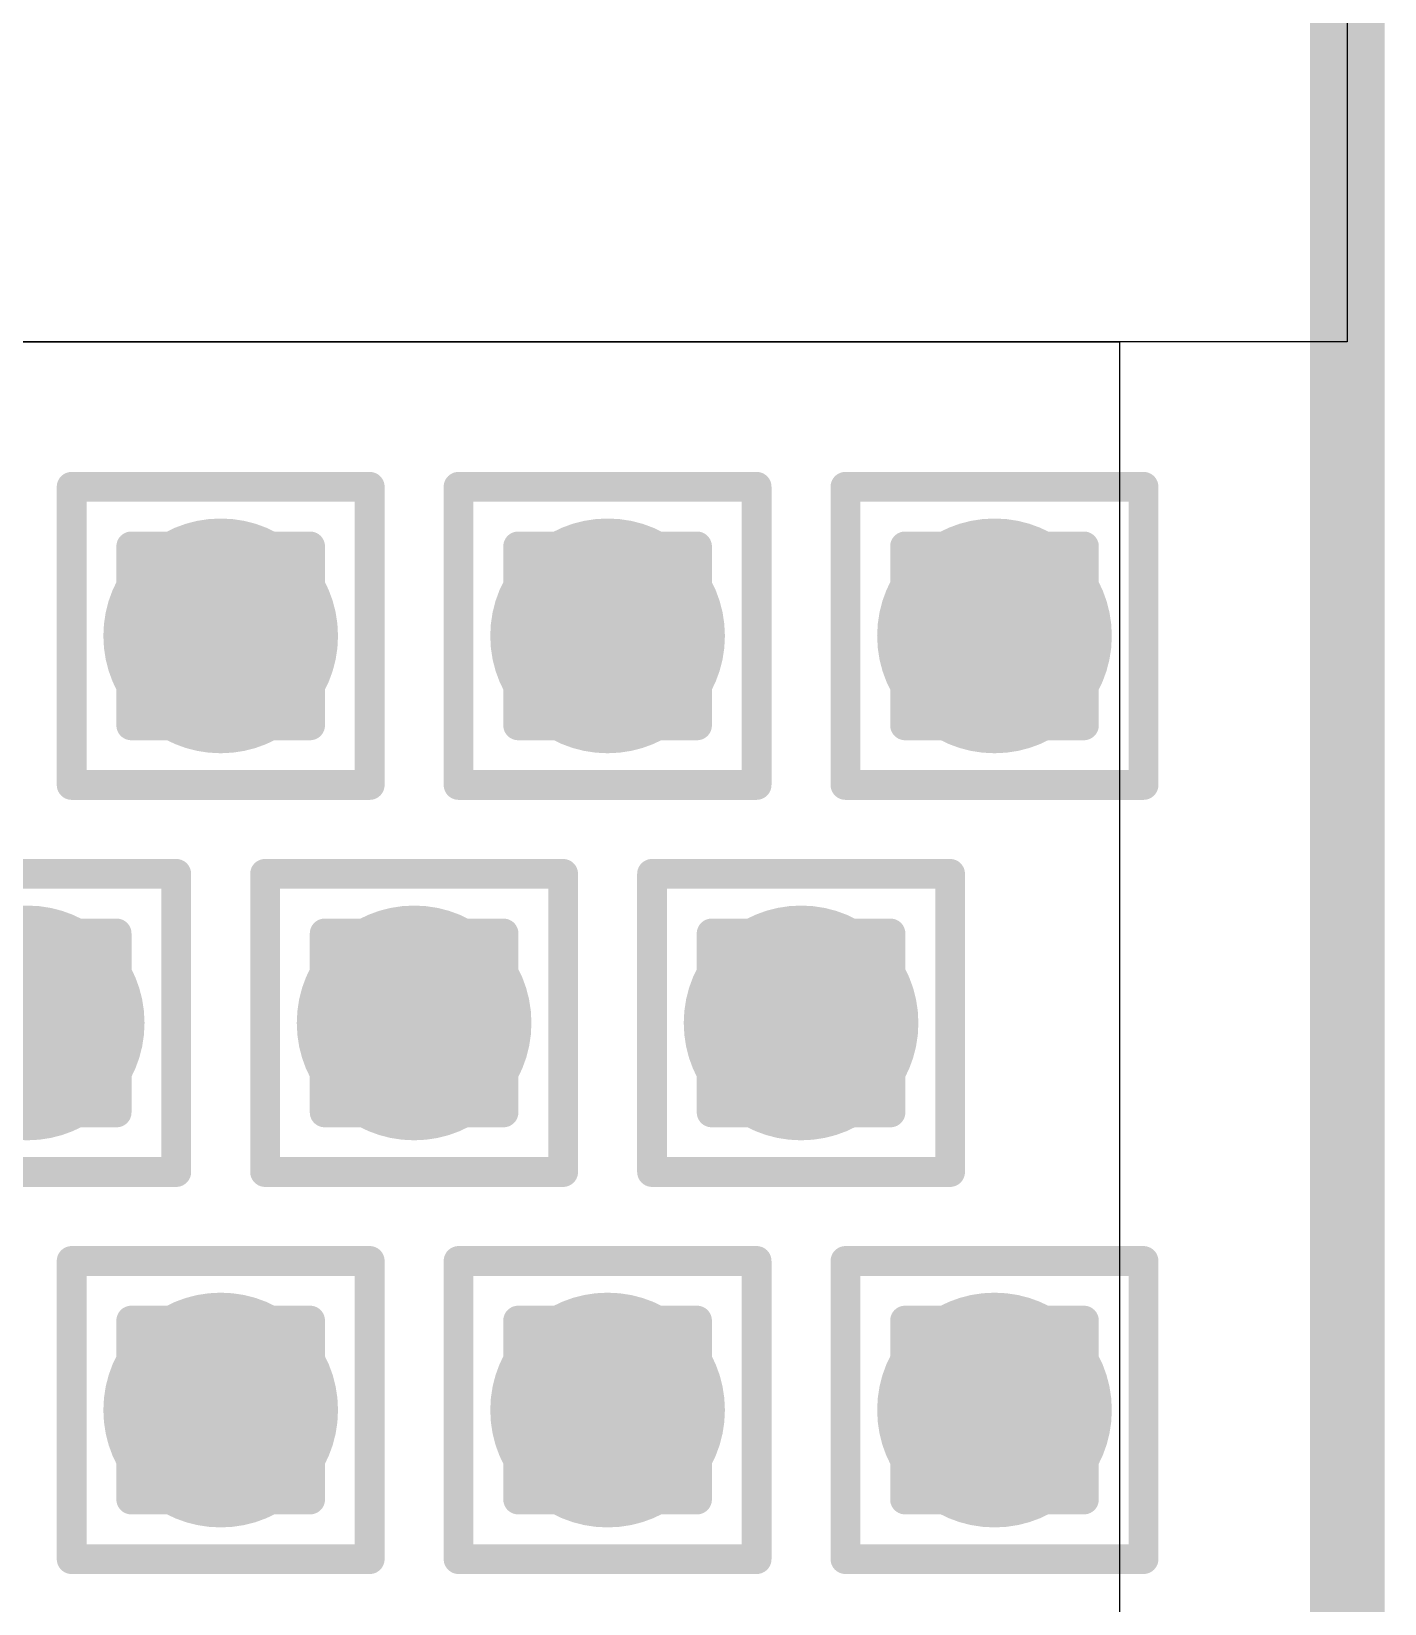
# Model space of a CAD drawing. Header units: inches. Extents: x -12 to 5357, y -8 to 5291.
# Drawn here: x 43.757 to 46.064, y 11.706 to 14.385 of the extents above; entities that cross this region are included whole.
import ezdxf

# ---------------------------------------------------------------- set-up
doc = ezdxf.new("R2010")
doc.units = ezdxf.units.IN
for name, color, linetype in [('Board Outline', 216, 'Continuous'), ('Bottom Layer', 5, 'Continuous'), ('Drill Drawing', 1, 'Continuous'), ('Ground', 16, 'Continuous'), ('Multi-Layer', 9, 'Continuous'), ('Power', 76, 'Continuous'), ('Top Layer', 1, 'Continuous'), ('Via Holes', 16, 'Continuous')]:
    doc.layers.add(name, color=color, linetype=linetype)

msp = doc.modelspace()

# ---------------------------------------------------------------- hatches: boundary and pattern name
at = {"layer": 'Bottom Layer'}
h = msp.add_hatch(color=5, dxfattribs=at)
edge = h.paths.add_edge_path()
edge.add_arc((44.0797, 13.3553), 0.2, 0, 360)
h = msp.add_hatch(color=5, dxfattribs=at)
edge = h.paths.add_edge_path()
edge.add_arc((44.7392, 13.3553), 0.2, 0, 360)
h = msp.add_hatch(color=5, dxfattribs=at)
edge = h.paths.add_edge_path()
edge.add_arc((45.3987, 13.3553), 0.2, 0, 360)
h = msp.add_hatch(color=5, dxfattribs=at)
edge = h.paths.add_edge_path()
edge.add_arc((43.7499, 12.6958), 0.2, 0, 360)
h = msp.add_hatch(color=5, dxfattribs=at)
edge = h.paths.add_edge_path()
edge.add_arc((44.4094, 12.6958), 0.2, 0, 360)
h = msp.add_hatch(color=5, dxfattribs=at)
edge = h.paths.add_edge_path()
edge.add_arc((45.069, 12.6958), 0.2, 0, 360)
h = msp.add_hatch(color=5, dxfattribs=at)
edge = h.paths.add_edge_path()
edge.add_arc((44.0797, 12.0362), 0.2, 0, 360)
h = msp.add_hatch(color=5, dxfattribs=at)
edge = h.paths.add_edge_path()
edge.add_arc((44.7392, 12.0362), 0.2, 0, 360)
h = msp.add_hatch(color=5, dxfattribs=at)
edge = h.paths.add_edge_path()
edge.add_arc((45.3987, 12.0362), 0.2, 0, 360)
at = {"layer": 'Ground'}
h = msp.add_hatch(color=16, dxfattribs=at)
edge = h.paths.add_edge_path()
edge.add_arc((44.0797, 13.3553), 0.2, 0, 360)
h = msp.add_hatch(color=16, dxfattribs=at)
edge = h.paths.add_edge_path()
edge.add_arc((44.7392, 13.3553), 0.2, 0, 360)
h = msp.add_hatch(color=16, dxfattribs=at)
edge = h.paths.add_edge_path()
edge.add_arc((45.3987, 13.3553), 0.2, 0, 360)
h = msp.add_hatch(color=16, dxfattribs=at)
edge = h.paths.add_edge_path()
edge.add_arc((43.7499, 12.6958), 0.2, 0, 360)
h = msp.add_hatch(color=16, dxfattribs=at)
edge = h.paths.add_edge_path()
edge.add_arc((44.4094, 12.6958), 0.2, 0, 360)
h = msp.add_hatch(color=16, dxfattribs=at)
edge = h.paths.add_edge_path()
edge.add_arc((45.069, 12.6958), 0.2, 0, 360)
h = msp.add_hatch(color=16, dxfattribs=at)
edge = h.paths.add_edge_path()
edge.add_arc((44.0797, 12.0362), 0.2, 0, 360)
h = msp.add_hatch(color=16, dxfattribs=at)
edge = h.paths.add_edge_path()
edge.add_arc((44.7392, 12.0362), 0.2, 0, 360)
h = msp.add_hatch(color=16, dxfattribs=at)
edge = h.paths.add_edge_path()
edge.add_arc((45.3987, 12.0362), 0.2, 0, 360)
at = {"layer": 'Power'}
h = msp.add_hatch(color=76, dxfattribs=at)
edge = h.paths.add_edge_path()
edge.add_arc((44.0797, 13.3553), 0.2, 0, 360)
h = msp.add_hatch(color=76, dxfattribs=at)
edge = h.paths.add_edge_path()
edge.add_arc((44.7392, 13.3553), 0.2, 0, 360)
h = msp.add_hatch(color=76, dxfattribs=at)
edge = h.paths.add_edge_path()
edge.add_arc((45.3987, 13.3553), 0.2, 0, 360)
h = msp.add_hatch(color=76, dxfattribs=at)
edge = h.paths.add_edge_path()
edge.add_arc((43.7499, 12.6958), 0.2, 0, 360)
h = msp.add_hatch(color=76, dxfattribs=at)
edge = h.paths.add_edge_path()
edge.add_arc((44.4094, 12.6958), 0.2, 0, 360)
h = msp.add_hatch(color=76, dxfattribs=at)
edge = h.paths.add_edge_path()
edge.add_arc((45.069, 12.6958), 0.2, 0, 360)
h = msp.add_hatch(color=76, dxfattribs=at)
edge = h.paths.add_edge_path()
edge.add_arc((44.0797, 12.0362), 0.2, 0, 360)
h = msp.add_hatch(color=76, dxfattribs=at)
edge = h.paths.add_edge_path()
edge.add_arc((44.7392, 12.0362), 0.2, 0, 360)
h = msp.add_hatch(color=76, dxfattribs=at)
edge = h.paths.add_edge_path()
edge.add_arc((45.3987, 12.0362), 0.2, 0, 360)
at = {"layer": 'Top Layer'}
h = msp.add_hatch(color=1, dxfattribs=at)
edge = h.paths.add_edge_path()
edge.add_arc((44.0797, 13.3553), 0.2, 0, 360)
h = msp.add_hatch(color=1, dxfattribs=at)
edge = h.paths.add_edge_path()
edge.add_arc((44.7392, 13.3553), 0.2, 0, 360)
h = msp.add_hatch(color=1, dxfattribs=at)
edge = h.paths.add_edge_path()
edge.add_arc((45.3987, 13.3553), 0.2, 0, 360)
h = msp.add_hatch(color=1, dxfattribs=at)
edge = h.paths.add_edge_path()
edge.add_arc((43.7499, 12.6958), 0.2, 0, 360)
h = msp.add_hatch(color=1, dxfattribs=at)
edge = h.paths.add_edge_path()
edge.add_arc((44.4094, 12.6958), 0.2, 0, 360)
h = msp.add_hatch(color=1, dxfattribs=at)
edge = h.paths.add_edge_path()
edge.add_arc((45.069, 12.6958), 0.2, 0, 360)
h = msp.add_hatch(color=1, dxfattribs=at)
edge = h.paths.add_edge_path()
edge.add_arc((44.0797, 12.0362), 0.2, 0, 360)
h = msp.add_hatch(color=1, dxfattribs=at)
edge = h.paths.add_edge_path()
edge.add_arc((44.7392, 12.0362), 0.2, 0, 360)
h = msp.add_hatch(color=1, dxfattribs=at)
edge = h.paths.add_edge_path()
edge.add_arc((45.3987, 12.0362), 0.2, 0, 360)
at = {"layer": 'Via Holes'}
h = msp.add_hatch(color=7, dxfattribs=at)
edge = h.paths.add_edge_path()
edge.add_arc((44.0797, 13.3553), 0.1, 0, 360)
h = msp.add_hatch(color=7, dxfattribs=at)
edge = h.paths.add_edge_path()
edge.add_arc((44.7392, 13.3553), 0.1, 0, 360)
h = msp.add_hatch(color=7, dxfattribs=at)
edge = h.paths.add_edge_path()
edge.add_arc((45.3987, 13.3553), 0.1, 0, 360)
h = msp.add_hatch(color=7, dxfattribs=at)
edge = h.paths.add_edge_path()
edge.add_arc((43.7499, 12.6958), 0.1, 0, 360)
h = msp.add_hatch(color=7, dxfattribs=at)
edge = h.paths.add_edge_path()
edge.add_arc((44.4094, 12.6958), 0.1, 0, 360)
h = msp.add_hatch(color=7, dxfattribs=at)
edge = h.paths.add_edge_path()
edge.add_arc((45.069, 12.6958), 0.1, 0, 360)
h = msp.add_hatch(color=7, dxfattribs=at)
edge = h.paths.add_edge_path()
edge.add_arc((44.0797, 12.0362), 0.1, 0, 360)
h = msp.add_hatch(color=7, dxfattribs=at)
edge = h.paths.add_edge_path()
edge.add_arc((44.7392, 12.0362), 0.1, 0, 360)
h = msp.add_hatch(color=7, dxfattribs=at)
edge = h.paths.add_edge_path()
edge.add_arc((45.3987, 12.0362), 0.1, 0, 360)

# ---------------------------------------------------------------- linework, layer by layer
at = {"layer": 'Board Outline'}
msp.add_lwpolyline([(46.0001, -1.4599, 0.127, 0.127, 0), (46.0001, 55.438, 0.127, 0.127, 0)], format="xyseb", dxfattribs=at)
at = {"layer": 'Bottom Layer'}
for p, q in [((35.0001, 13.8565), (45.6117, 13.8565)), ((45.6117, 13.8565), (45.6117, -1.4599))]:
    msp.add_line(p, q, dxfattribs=at)
at = {"layer": 'Drill Drawing'}
for points in [[(43.8257, 13.6093, 0.0508, 0.0508, 0), (44.3337, 13.6093, 0.0508, 0.0508, 0)], [(43.8257, 13.1013, 0.0508, 0.0508, 0), (43.8257, 13.6093, 0.0508, 0.0508, 0)], [(44.3337, 13.1013, 0.0508, 0.0508, 0), (44.3337, 13.6093, 0.0508, 0.0508, 0)], [(44.4852, 13.6093, 0.0508, 0.0508, 0), (44.9932, 13.6093, 0.0508, 0.0508, 0)], [(44.4852, 13.1013, 0.0508, 0.0508, 0), (44.4852, 13.6093, 0.0508, 0.0508, 0)], [(44.9932, 13.1013, 0.0508, 0.0508, 0), (44.9932, 13.6093, 0.0508, 0.0508, 0)], [(45.1447, 13.6093, 0.0508, 0.0508, 0), (45.6527, 13.6093, 0.0508, 0.0508, 0)], [(45.1447, 13.1013, 0.0508, 0.0508, 0), (45.1447, 13.6093, 0.0508, 0.0508, 0)], [(45.6527, 13.1013, 0.0508, 0.0508, 0), (45.6527, 13.6093, 0.0508, 0.0508, 0)], [(43.9273, 13.5077, 0.0508, 0.0508, 0), (44.2321, 13.5077, 0.0508, 0.0508, 0)], [(43.9273, 13.2029, 0.0508, 0.0508, 0), (43.9273, 13.5077, 0.0508, 0.0508, 0)], [(44.2321, 13.2029, 0.0508, 0.0508, 0), (44.2321, 13.5077, 0.0508, 0.0508, 0)], [(44.5868, 13.5077, 0.0508, 0.0508, 0), (44.8916, 13.5077, 0.0508, 0.0508, 0)], [(44.5868, 13.2029, 0.0508, 0.0508, 0), (44.5868, 13.5077, 0.0508, 0.0508, 0)], [(44.8916, 13.2029, 0.0508, 0.0508, 0), (44.8916, 13.5077, 0.0508, 0.0508, 0)], [(45.2463, 13.5077, 0.0508, 0.0508, 0), (45.5511, 13.5077, 0.0508, 0.0508, 0)], [(45.2463, 13.2029, 0.0508, 0.0508, 0), (45.2463, 13.5077, 0.0508, 0.0508, 0)], [(45.5511, 13.2029, 0.0508, 0.0508, 0), (45.5511, 13.5077, 0.0508, 0.0508, 0)], [(43.9273, 13.2029, 0.0508, 0.0508, 0), (44.2321, 13.2029, 0.0508, 0.0508, 0)], [(44.5868, 13.2029, 0.0508, 0.0508, 0), (44.8916, 13.2029, 0.0508, 0.0508, 0)], [(45.2463, 13.2029, 0.0508, 0.0508, 0), (45.5511, 13.2029, 0.0508, 0.0508, 0)], [(43.8257, 13.1013, 0.0508, 0.0508, 0), (44.3337, 13.1013, 0.0508, 0.0508, 0)], [(44.4852, 13.1013, 0.0508, 0.0508, 0), (44.9932, 13.1013, 0.0508, 0.0508, 0)], [(45.1447, 13.1013, 0.0508, 0.0508, 0), (45.6527, 13.1013, 0.0508, 0.0508, 0)], [(43.4959, 12.9498, 0.0508, 0.0508, 0), (44.0039, 12.9498, 0.0508, 0.0508, 0)], [(44.0039, 12.4418, 0.0508, 0.0508, 0), (44.0039, 12.9498, 0.0508, 0.0508, 0)], [(44.1554, 12.9498, 0.0508, 0.0508, 0), (44.6634, 12.9498, 0.0508, 0.0508, 0)], [(44.1554, 12.4418, 0.0508, 0.0508, 0), (44.1554, 12.9498, 0.0508, 0.0508, 0)], [(44.6634, 12.4418, 0.0508, 0.0508, 0), (44.6634, 12.9498, 0.0508, 0.0508, 0)], [(44.815, 12.9498, 0.0508, 0.0508, 0), (45.323, 12.9498, 0.0508, 0.0508, 0)], [(44.815, 12.4418, 0.0508, 0.0508, 0), (44.815, 12.9498, 0.0508, 0.0508, 0)], [(45.323, 12.4418, 0.0508, 0.0508, 0), (45.323, 12.9498, 0.0508, 0.0508, 0)], [(43.5975, 12.8482, 0.0508, 0.0508, 0), (43.9023, 12.8482, 0.0508, 0.0508, 0)], [(43.9023, 12.5434, 0.0508, 0.0508, 0), (43.9023, 12.8482, 0.0508, 0.0508, 0)], [(44.257, 12.8482, 0.0508, 0.0508, 0), (44.5618, 12.8482, 0.0508, 0.0508, 0)], [(44.257, 12.5434, 0.0508, 0.0508, 0), (44.257, 12.8482, 0.0508, 0.0508, 0)], [(44.5618, 12.5434, 0.0508, 0.0508, 0), (44.5618, 12.8482, 0.0508, 0.0508, 0)], [(44.9166, 12.8482, 0.0508, 0.0508, 0), (45.2214, 12.8482, 0.0508, 0.0508, 0)], [(44.9166, 12.5434, 0.0508, 0.0508, 0), (44.9166, 12.8482, 0.0508, 0.0508, 0)], [(45.2214, 12.5434, 0.0508, 0.0508, 0), (45.2214, 12.8482, 0.0508, 0.0508, 0)], [(43.5975, 12.5434, 0.0508, 0.0508, 0), (43.9023, 12.5434, 0.0508, 0.0508, 0)], [(44.257, 12.5434, 0.0508, 0.0508, 0), (44.5618, 12.5434, 0.0508, 0.0508, 0)], [(44.9166, 12.5434, 0.0508, 0.0508, 0), (45.2214, 12.5434, 0.0508, 0.0508, 0)], [(43.4959, 12.4418, 0.0508, 0.0508, 0), (44.0039, 12.4418, 0.0508, 0.0508, 0)], [(44.1554, 12.4418, 0.0508, 0.0508, 0), (44.6634, 12.4418, 0.0508, 0.0508, 0)], [(44.815, 12.4418, 0.0508, 0.0508, 0), (45.323, 12.4418, 0.0508, 0.0508, 0)], [(43.8257, 12.2902, 0.0508, 0.0508, 0), (44.3337, 12.2902, 0.0508, 0.0508, 0)], [(43.8257, 11.7822, 0.0508, 0.0508, 0), (43.8257, 12.2902, 0.0508, 0.0508, 0)], [(44.3337, 11.7822, 0.0508, 0.0508, 0), (44.3337, 12.2902, 0.0508, 0.0508, 0)], [(44.4852, 12.2902, 0.0508, 0.0508, 0), (44.9932, 12.2902, 0.0508, 0.0508, 0)], [(44.4852, 11.7822, 0.0508, 0.0508, 0), (44.4852, 12.2902, 0.0508, 0.0508, 0)], [(44.9932, 11.7822, 0.0508, 0.0508, 0), (44.9932, 12.2902, 0.0508, 0.0508, 0)], [(45.1447, 12.2902, 0.0508, 0.0508, 0), (45.6527, 12.2902, 0.0508, 0.0508, 0)], [(45.1447, 11.7822, 0.0508, 0.0508, 0), (45.1447, 12.2902, 0.0508, 0.0508, 0)], [(45.6527, 11.7822, 0.0508, 0.0508, 0), (45.6527, 12.2902, 0.0508, 0.0508, 0)], [(43.9273, 12.1886, 0.0508, 0.0508, 0), (44.2321, 12.1886, 0.0508, 0.0508, 0)], [(43.9273, 11.8838, 0.0508, 0.0508, 0), (43.9273, 12.1886, 0.0508, 0.0508, 0)], [(44.2321, 11.8838, 0.0508, 0.0508, 0), (44.2321, 12.1886, 0.0508, 0.0508, 0)], [(44.5868, 12.1886, 0.0508, 0.0508, 0), (44.8916, 12.1886, 0.0508, 0.0508, 0)], [(44.5868, 11.8838, 0.0508, 0.0508, 0), (44.5868, 12.1886, 0.0508, 0.0508, 0)], [(44.8916, 11.8838, 0.0508, 0.0508, 0), (44.8916, 12.1886, 0.0508, 0.0508, 0)], [(45.2463, 12.1886, 0.0508, 0.0508, 0), (45.5511, 12.1886, 0.0508, 0.0508, 0)], [(45.2463, 11.8838, 0.0508, 0.0508, 0), (45.2463, 12.1886, 0.0508, 0.0508, 0)], [(45.5511, 11.8838, 0.0508, 0.0508, 0), (45.5511, 12.1886, 0.0508, 0.0508, 0)], [(43.9273, 11.8838, 0.0508, 0.0508, 0), (44.2321, 11.8838, 0.0508, 0.0508, 0)], [(44.5868, 11.8838, 0.0508, 0.0508, 0), (44.8916, 11.8838, 0.0508, 0.0508, 0)], [(45.2463, 11.8838, 0.0508, 0.0508, 0), (45.5511, 11.8838, 0.0508, 0.0508, 0)], [(43.8257, 11.7822, 0.0508, 0.0508, 0), (44.3337, 11.7822, 0.0508, 0.0508, 0)], [(44.4852, 11.7822, 0.0508, 0.0508, 0), (44.9932, 11.7822, 0.0508, 0.0508, 0)], [(45.1447, 11.7822, 0.0508, 0.0508, 0), (45.6527, 11.7822, 0.0508, 0.0508, 0)]]:
    msp.add_lwpolyline(points, format="xyseb", dxfattribs=at)
for points in [[(43.813, 13.6093, 0.0254, 0.0254, 1), (43.8384, 13.6093, 0.0254, 0.0254, 1)], [(43.813, 13.6093, 0.0254, 0.0254, 1), (43.8384, 13.6093, 0.0254, 0.0254, 1)], [(44.321, 13.6093, 0.0254, 0.0254, 1), (44.3464, 13.6093, 0.0254, 0.0254, 1)], [(44.321, 13.6093, 0.0254, 0.0254, 1), (44.3464, 13.6093, 0.0254, 0.0254, 1)], [(44.4725, 13.6093, 0.0254, 0.0254, 1), (44.4979, 13.6093, 0.0254, 0.0254, 1)], [(44.4725, 13.6093, 0.0254, 0.0254, 1), (44.4979, 13.6093, 0.0254, 0.0254, 1)], [(44.9805, 13.6093, 0.0254, 0.0254, 1), (45.0059, 13.6093, 0.0254, 0.0254, 1)], [(44.9805, 13.6093, 0.0254, 0.0254, 1), (45.0059, 13.6093, 0.0254, 0.0254, 1)], [(45.132, 13.6093, 0.0254, 0.0254, 1), (45.1574, 13.6093, 0.0254, 0.0254, 1)], [(45.132, 13.6093, 0.0254, 0.0254, 1), (45.1574, 13.6093, 0.0254, 0.0254, 1)], [(45.64, 13.6093, 0.0254, 0.0254, 1), (45.6654, 13.6093, 0.0254, 0.0254, 1)], [(45.64, 13.6093, 0.0254, 0.0254, 1), (45.6654, 13.6093, 0.0254, 0.0254, 1)], [(43.9146, 13.5077, 0.0254, 0.0254, 1), (43.94, 13.5077, 0.0254, 0.0254, 1)], [(43.9146, 13.5077, 0.0254, 0.0254, 1), (43.94, 13.5077, 0.0254, 0.0254, 1)], [(44.2194, 13.5077, 0.0254, 0.0254, 1), (44.2448, 13.5077, 0.0254, 0.0254, 1)], [(44.2194, 13.5077, 0.0254, 0.0254, 1), (44.2448, 13.5077, 0.0254, 0.0254, 1)], [(44.5741, 13.5077, 0.0254, 0.0254, 1), (44.5995, 13.5077, 0.0254, 0.0254, 1)], [(44.5741, 13.5077, 0.0254, 0.0254, 1), (44.5995, 13.5077, 0.0254, 0.0254, 1)], [(44.8789, 13.5077, 0.0254, 0.0254, 1), (44.9043, 13.5077, 0.0254, 0.0254, 1)], [(44.8789, 13.5077, 0.0254, 0.0254, 1), (44.9043, 13.5077, 0.0254, 0.0254, 1)], [(45.2336, 13.5077, 0.0254, 0.0254, 1), (45.259, 13.5077, 0.0254, 0.0254, 1)], [(45.2336, 13.5077, 0.0254, 0.0254, 1), (45.259, 13.5077, 0.0254, 0.0254, 1)], [(45.5384, 13.5077, 0.0254, 0.0254, 1), (45.5638, 13.5077, 0.0254, 0.0254, 1)], [(45.5384, 13.5077, 0.0254, 0.0254, 1), (45.5638, 13.5077, 0.0254, 0.0254, 1)], [(43.9146, 13.2029, 0.0254, 0.0254, 1), (43.94, 13.2029, 0.0254, 0.0254, 1)], [(43.9146, 13.2029, 0.0254, 0.0254, 1), (43.94, 13.2029, 0.0254, 0.0254, 1)], [(44.2194, 13.2029, 0.0254, 0.0254, 1), (44.2448, 13.2029, 0.0254, 0.0254, 1)], [(44.2194, 13.2029, 0.0254, 0.0254, 1), (44.2448, 13.2029, 0.0254, 0.0254, 1)], [(44.5741, 13.2029, 0.0254, 0.0254, 1), (44.5995, 13.2029, 0.0254, 0.0254, 1)], [(44.5741, 13.2029, 0.0254, 0.0254, 1), (44.5995, 13.2029, 0.0254, 0.0254, 1)], [(44.8789, 13.2029, 0.0254, 0.0254, 1), (44.9043, 13.2029, 0.0254, 0.0254, 1)], [(44.8789, 13.2029, 0.0254, 0.0254, 1), (44.9043, 13.2029, 0.0254, 0.0254, 1)], [(45.2336, 13.2029, 0.0254, 0.0254, 1), (45.259, 13.2029, 0.0254, 0.0254, 1)], [(45.2336, 13.2029, 0.0254, 0.0254, 1), (45.259, 13.2029, 0.0254, 0.0254, 1)], [(45.5384, 13.2029, 0.0254, 0.0254, 1), (45.5638, 13.2029, 0.0254, 0.0254, 1)], [(45.5384, 13.2029, 0.0254, 0.0254, 1), (45.5638, 13.2029, 0.0254, 0.0254, 1)], [(43.813, 13.1013, 0.0254, 0.0254, 1), (43.8384, 13.1013, 0.0254, 0.0254, 1)], [(43.813, 13.1013, 0.0254, 0.0254, 1), (43.8384, 13.1013, 0.0254, 0.0254, 1)], [(44.321, 13.1013, 0.0254, 0.0254, 1), (44.3464, 13.1013, 0.0254, 0.0254, 1)], [(44.321, 13.1013, 0.0254, 0.0254, 1), (44.3464, 13.1013, 0.0254, 0.0254, 1)], [(44.4725, 13.1013, 0.0254, 0.0254, 1), (44.4979, 13.1013, 0.0254, 0.0254, 1)], [(44.4725, 13.1013, 0.0254, 0.0254, 1), (44.4979, 13.1013, 0.0254, 0.0254, 1)], [(44.9805, 13.1013, 0.0254, 0.0254, 1), (45.0059, 13.1013, 0.0254, 0.0254, 1)], [(44.9805, 13.1013, 0.0254, 0.0254, 1), (45.0059, 13.1013, 0.0254, 0.0254, 1)], [(45.132, 13.1013, 0.0254, 0.0254, 1), (45.1574, 13.1013, 0.0254, 0.0254, 1)], [(45.132, 13.1013, 0.0254, 0.0254, 1), (45.1574, 13.1013, 0.0254, 0.0254, 1)], [(45.64, 13.1013, 0.0254, 0.0254, 1), (45.6654, 13.1013, 0.0254, 0.0254, 1)], [(45.64, 13.1013, 0.0254, 0.0254, 1), (45.6654, 13.1013, 0.0254, 0.0254, 1)], [(43.9912, 12.9498, 0.0254, 0.0254, 1), (44.0166, 12.9498, 0.0254, 0.0254, 1)], [(43.9912, 12.9498, 0.0254, 0.0254, 1), (44.0166, 12.9498, 0.0254, 0.0254, 1)], [(44.1427, 12.9498, 0.0254, 0.0254, 1), (44.1681, 12.9498, 0.0254, 0.0254, 1)], [(44.1427, 12.9498, 0.0254, 0.0254, 1), (44.1681, 12.9498, 0.0254, 0.0254, 1)], [(44.6507, 12.9498, 0.0254, 0.0254, 1), (44.6761, 12.9498, 0.0254, 0.0254, 1)], [(44.6507, 12.9498, 0.0254, 0.0254, 1), (44.6761, 12.9498, 0.0254, 0.0254, 1)], [(44.8023, 12.9498, 0.0254, 0.0254, 1), (44.8277, 12.9498, 0.0254, 0.0254, 1)], [(44.8023, 12.9498, 0.0254, 0.0254, 1), (44.8277, 12.9498, 0.0254, 0.0254, 1)], [(45.3103, 12.9498, 0.0254, 0.0254, 1), (45.3357, 12.9498, 0.0254, 0.0254, 1)], [(45.3103, 12.9498, 0.0254, 0.0254, 1), (45.3357, 12.9498, 0.0254, 0.0254, 1)], [(43.8896, 12.8482, 0.0254, 0.0254, 1), (43.915, 12.8482, 0.0254, 0.0254, 1)], [(43.8896, 12.8482, 0.0254, 0.0254, 1), (43.915, 12.8482, 0.0254, 0.0254, 1)], [(44.2443, 12.8482, 0.0254, 0.0254, 1), (44.2697, 12.8482, 0.0254, 0.0254, 1)], [(44.2443, 12.8482, 0.0254, 0.0254, 1), (44.2697, 12.8482, 0.0254, 0.0254, 1)], [(44.5491, 12.8482, 0.0254, 0.0254, 1), (44.5745, 12.8482, 0.0254, 0.0254, 1)], [(44.5491, 12.8482, 0.0254, 0.0254, 1), (44.5745, 12.8482, 0.0254, 0.0254, 1)], [(44.9039, 12.8482, 0.0254, 0.0254, 1), (44.9293, 12.8482, 0.0254, 0.0254, 1)], [(44.9039, 12.8482, 0.0254, 0.0254, 1), (44.9293, 12.8482, 0.0254, 0.0254, 1)], [(45.2087, 12.8482, 0.0254, 0.0254, 1), (45.2341, 12.8482, 0.0254, 0.0254, 1)], [(45.2087, 12.8482, 0.0254, 0.0254, 1), (45.2341, 12.8482, 0.0254, 0.0254, 1)], [(43.8896, 12.5434, 0.0254, 0.0254, 1), (43.915, 12.5434, 0.0254, 0.0254, 1)], [(43.8896, 12.5434, 0.0254, 0.0254, 1), (43.915, 12.5434, 0.0254, 0.0254, 1)], [(44.2443, 12.5434, 0.0254, 0.0254, 1), (44.2697, 12.5434, 0.0254, 0.0254, 1)], [(44.2443, 12.5434, 0.0254, 0.0254, 1), (44.2697, 12.5434, 0.0254, 0.0254, 1)], [(44.5491, 12.5434, 0.0254, 0.0254, 1), (44.5745, 12.5434, 0.0254, 0.0254, 1)], [(44.5491, 12.5434, 0.0254, 0.0254, 1), (44.5745, 12.5434, 0.0254, 0.0254, 1)], [(44.9039, 12.5434, 0.0254, 0.0254, 1), (44.9293, 12.5434, 0.0254, 0.0254, 1)], [(44.9039, 12.5434, 0.0254, 0.0254, 1), (44.9293, 12.5434, 0.0254, 0.0254, 1)], [(45.2087, 12.5434, 0.0254, 0.0254, 1), (45.2341, 12.5434, 0.0254, 0.0254, 1)], [(45.2087, 12.5434, 0.0254, 0.0254, 1), (45.2341, 12.5434, 0.0254, 0.0254, 1)], [(43.9912, 12.4418, 0.0254, 0.0254, 1), (44.0166, 12.4418, 0.0254, 0.0254, 1)], [(43.9912, 12.4418, 0.0254, 0.0254, 1), (44.0166, 12.4418, 0.0254, 0.0254, 1)], [(44.1427, 12.4418, 0.0254, 0.0254, 1), (44.1681, 12.4418, 0.0254, 0.0254, 1)], [(44.1427, 12.4418, 0.0254, 0.0254, 1), (44.1681, 12.4418, 0.0254, 0.0254, 1)], [(44.6507, 12.4418, 0.0254, 0.0254, 1), (44.6761, 12.4418, 0.0254, 0.0254, 1)], [(44.6507, 12.4418, 0.0254, 0.0254, 1), (44.6761, 12.4418, 0.0254, 0.0254, 1)], [(44.8023, 12.4418, 0.0254, 0.0254, 1), (44.8277, 12.4418, 0.0254, 0.0254, 1)], [(44.8023, 12.4418, 0.0254, 0.0254, 1), (44.8277, 12.4418, 0.0254, 0.0254, 1)], [(45.3103, 12.4418, 0.0254, 0.0254, 1), (45.3357, 12.4418, 0.0254, 0.0254, 1)], [(45.3103, 12.4418, 0.0254, 0.0254, 1), (45.3357, 12.4418, 0.0254, 0.0254, 1)], [(43.813, 12.2902, 0.0254, 0.0254, 1), (43.8384, 12.2902, 0.0254, 0.0254, 1)], [(43.813, 12.2902, 0.0254, 0.0254, 1), (43.8384, 12.2902, 0.0254, 0.0254, 1)], [(44.321, 12.2902, 0.0254, 0.0254, 1), (44.3464, 12.2902, 0.0254, 0.0254, 1)], [(44.321, 12.2902, 0.0254, 0.0254, 1), (44.3464, 12.2902, 0.0254, 0.0254, 1)], [(44.4725, 12.2902, 0.0254, 0.0254, 1), (44.4979, 12.2902, 0.0254, 0.0254, 1)], [(44.4725, 12.2902, 0.0254, 0.0254, 1), (44.4979, 12.2902, 0.0254, 0.0254, 1)], [(44.9805, 12.2902, 0.0254, 0.0254, 1), (45.0059, 12.2902, 0.0254, 0.0254, 1)], [(44.9805, 12.2902, 0.0254, 0.0254, 1), (45.0059, 12.2902, 0.0254, 0.0254, 1)], [(45.132, 12.2902, 0.0254, 0.0254, 1), (45.1574, 12.2902, 0.0254, 0.0254, 1)], [(45.132, 12.2902, 0.0254, 0.0254, 1), (45.1574, 12.2902, 0.0254, 0.0254, 1)], [(45.64, 12.2902, 0.0254, 0.0254, 1), (45.6654, 12.2902, 0.0254, 0.0254, 1)], [(45.64, 12.2902, 0.0254, 0.0254, 1), (45.6654, 12.2902, 0.0254, 0.0254, 1)], [(43.9146, 12.1886, 0.0254, 0.0254, 1), (43.94, 12.1886, 0.0254, 0.0254, 1)], [(43.9146, 12.1886, 0.0254, 0.0254, 1), (43.94, 12.1886, 0.0254, 0.0254, 1)], [(44.2194, 12.1886, 0.0254, 0.0254, 1), (44.2448, 12.1886, 0.0254, 0.0254, 1)], [(44.2194, 12.1886, 0.0254, 0.0254, 1), (44.2448, 12.1886, 0.0254, 0.0254, 1)], [(44.5741, 12.1886, 0.0254, 0.0254, 1), (44.5995, 12.1886, 0.0254, 0.0254, 1)], [(44.5741, 12.1886, 0.0254, 0.0254, 1), (44.5995, 12.1886, 0.0254, 0.0254, 1)], [(44.8789, 12.1886, 0.0254, 0.0254, 1), (44.9043, 12.1886, 0.0254, 0.0254, 1)], [(44.8789, 12.1886, 0.0254, 0.0254, 1), (44.9043, 12.1886, 0.0254, 0.0254, 1)], [(45.2336, 12.1886, 0.0254, 0.0254, 1), (45.259, 12.1886, 0.0254, 0.0254, 1)], [(45.2336, 12.1886, 0.0254, 0.0254, 1), (45.259, 12.1886, 0.0254, 0.0254, 1)], [(45.5384, 12.1886, 0.0254, 0.0254, 1), (45.5638, 12.1886, 0.0254, 0.0254, 1)], [(45.5384, 12.1886, 0.0254, 0.0254, 1), (45.5638, 12.1886, 0.0254, 0.0254, 1)], [(43.9146, 11.8838, 0.0254, 0.0254, 1), (43.94, 11.8838, 0.0254, 0.0254, 1)], [(43.9146, 11.8838, 0.0254, 0.0254, 1), (43.94, 11.8838, 0.0254, 0.0254, 1)], [(44.2194, 11.8838, 0.0254, 0.0254, 1), (44.2448, 11.8838, 0.0254, 0.0254, 1)], [(44.2194, 11.8838, 0.0254, 0.0254, 1), (44.2448, 11.8838, 0.0254, 0.0254, 1)], [(44.5741, 11.8838, 0.0254, 0.0254, 1), (44.5995, 11.8838, 0.0254, 0.0254, 1)], [(44.5741, 11.8838, 0.0254, 0.0254, 1), (44.5995, 11.8838, 0.0254, 0.0254, 1)], [(44.8789, 11.8838, 0.0254, 0.0254, 1), (44.9043, 11.8838, 0.0254, 0.0254, 1)], [(44.8789, 11.8838, 0.0254, 0.0254, 1), (44.9043, 11.8838, 0.0254, 0.0254, 1)], [(45.2336, 11.8838, 0.0254, 0.0254, 1), (45.259, 11.8838, 0.0254, 0.0254, 1)], [(45.2336, 11.8838, 0.0254, 0.0254, 1), (45.259, 11.8838, 0.0254, 0.0254, 1)], [(45.5384, 11.8838, 0.0254, 0.0254, 1), (45.5638, 11.8838, 0.0254, 0.0254, 1)], [(45.5384, 11.8838, 0.0254, 0.0254, 1), (45.5638, 11.8838, 0.0254, 0.0254, 1)], [(43.813, 11.7822, 0.0254, 0.0254, 1), (43.8384, 11.7822, 0.0254, 0.0254, 1)], [(43.813, 11.7822, 0.0254, 0.0254, 1), (43.8384, 11.7822, 0.0254, 0.0254, 1)], [(44.321, 11.7822, 0.0254, 0.0254, 1), (44.3464, 11.7822, 0.0254, 0.0254, 1)], [(44.321, 11.7822, 0.0254, 0.0254, 1), (44.3464, 11.7822, 0.0254, 0.0254, 1)], [(44.4725, 11.7822, 0.0254, 0.0254, 1), (44.4979, 11.7822, 0.0254, 0.0254, 1)], [(44.4725, 11.7822, 0.0254, 0.0254, 1), (44.4979, 11.7822, 0.0254, 0.0254, 1)], [(44.9805, 11.7822, 0.0254, 0.0254, 1), (45.0059, 11.7822, 0.0254, 0.0254, 1)], [(44.9805, 11.7822, 0.0254, 0.0254, 1), (45.0059, 11.7822, 0.0254, 0.0254, 1)], [(45.132, 11.7822, 0.0254, 0.0254, 1), (45.1574, 11.7822, 0.0254, 0.0254, 1)], [(45.132, 11.7822, 0.0254, 0.0254, 1), (45.1574, 11.7822, 0.0254, 0.0254, 1)], [(45.64, 11.7822, 0.0254, 0.0254, 1), (45.6654, 11.7822, 0.0254, 0.0254, 1)], [(45.64, 11.7822, 0.0254, 0.0254, 1), (45.6654, 11.7822, 0.0254, 0.0254, 1)]]:
    msp.add_lwpolyline(points, format="xyseb", close=True, dxfattribs=at)
at = {"layer": 'Ground'}
for p, q in [((35.0001, 13.8565), (45.6117, 13.8565)), ((45.6117, 13.8565), (45.6117, -1.4599))]:
    msp.add_line(p, q, dxfattribs=at)
at = {"layer": 'Multi-Layer'}
for p, q in [((46.0001, 23.3565), (46.0001, 13.8565)), ((46.0001, 13.8565), (35.0001, 13.8565))]:
    msp.add_line(p, q, dxfattribs=at)
at = {"layer": 'Top Layer'}
for p, q in [((35.0001, 13.8565), (45.6117, 13.8565)), ((45.6117, 13.8565), (45.6117, -1.4599))]:
    msp.add_line(p, q, dxfattribs=at)

doc.saveas('drawing.dxf')
